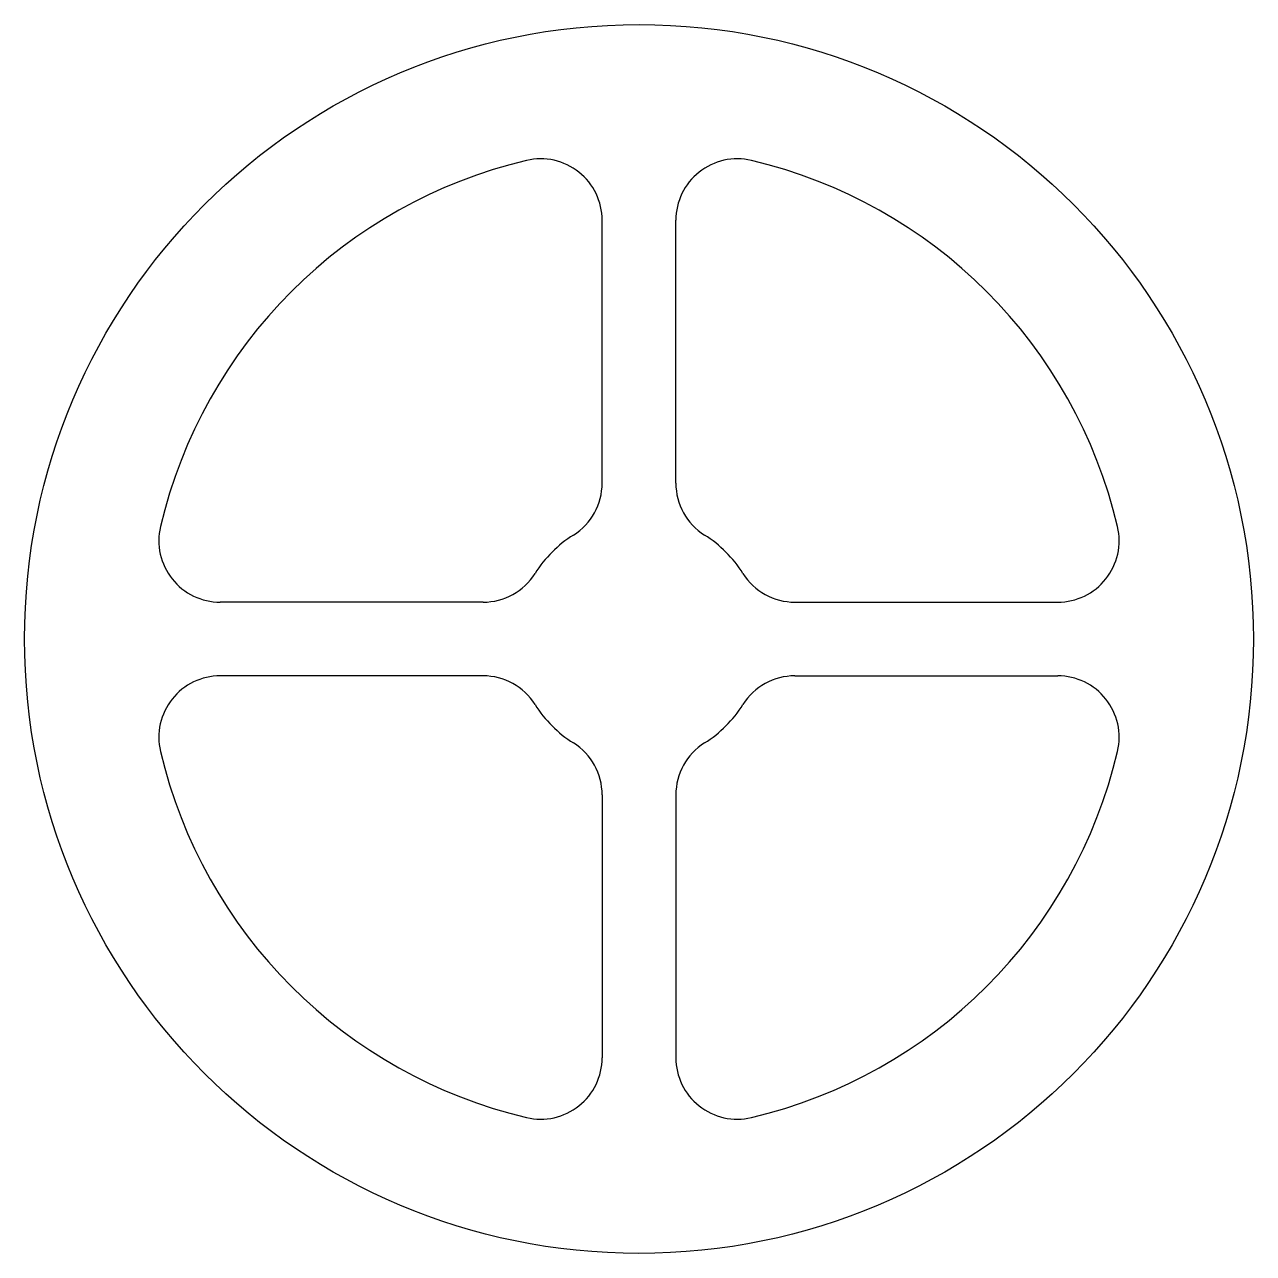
# Model space of a CAD drawing. Extents: x -25 to 25, y -25 to 25.
import ezdxf

# ---------------------------------------------------------------- set-up
doc = ezdxf.new("R2010")
doc.units = 0
doc.header["$MEASUREMENT"] = 0
doc.layers.add('VISIBLE', color=7, linetype='CONTINUOUS')

msp = doc.modelspace()

# ---------------------------------------------------------------- linework, layer by layer
at = {"layer": 'VISIBLE'}
for p, q in [((-1.5, 6.344), (-1.5, 17.037)), ((1.5, 6.344), (1.5, 17.037)), ((-6.344, 1.5), (-17.037, 1.5)), ((6.344, 1.5), (17.037, 1.5)), ((-6.344, -1.5), (-17.037, -1.5)), ((6.344, -1.5), (17.037, -1.5)), ((-1.5, -6.344), (-1.5, -17.037)), ((1.5, -6.344), (1.5, -17.037))]:
    msp.add_line(p, q, dxfattribs=at)
msp.add_circle((0, 0), 25, dxfattribs=at)
for centre, radius, start, end in [((-4, 17.037), 2.5, 0, 103.213), ((4, 17.037), 2.5, 76.787, 180), ((0, 0), 20, 103.213, 166.787), ((0, 0), 20, 13.213, 76.787), ((-4, 6.344), 2.5, 302.231, 0), ((4, 6.344), 2.5, 180, 237.769), ((-17.037, 4), 2.5, 166.787, 270), ((17.037, 4), 2.5, 270, 13.213), ((0, 0), 5, 122.231, 147.769), ((0, 0), 5, 32.231, 57.769), ((-6.344, 4), 2.5, 270, 327.769), ((6.344, 4), 2.5, 212.231, 270), ((-17.037, -4), 2.5, 90, 193.213), ((-6.344, -4), 2.5, 32.231, 90), ((6.344, -4), 2.5, 90, 147.769), ((17.037, -4), 2.5, 346.787, 90), ((0, 0), 5, 212.231, 237.769), ((0, 0), 5, 302.231, 327.769), ((-4, -6.344), 2.5, 0, 57.769), ((4, -6.344), 2.5, 122.231, 180), ((0, 0), 20, 193.213, 256.787), ((0, 0), 20, 283.213, 346.787), ((-4, -17.037), 2.5, 256.787, 0), ((4, -17.037), 2.5, 180, 283.213)]:
    msp.add_arc(centre, radius, start, end, dxfattribs=at)

doc.saveas('drawing.dxf')
